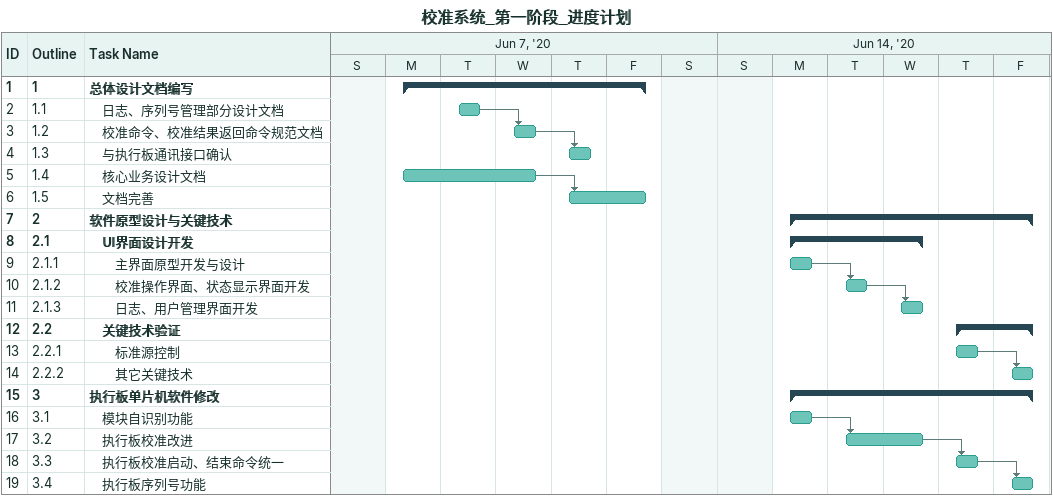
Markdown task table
校准系统_第一阶段_进度计划

| ID | WBS | Task | Start | Finish | Predecessors |
|---|---|---|---|---|---|
| 1 | 1 | **总体设计文档编写** | 2020-06-08 | 2020-06-12 |  |
| 2 | 1.1 | 日志、序列号管理部分设计文档 | 2020-06-09 | 2020-06-09 |  |
| 3 | 1.2 | 校准命令、校准结果返回命令规范文档 | 2020-06-10 | 2020-06-10 | 2 |
| 4 | 1.3 | 与执行板通讯接口确认 | 2020-06-11 | 2020-06-11 | 3 |
| 5 | 1.4 | 核心业务设计文档 | 2020-06-08 | 2020-06-10 |  |
| 6 | 1.5 | 文档完善 | 2020-06-11 | 2020-06-12 | 5 |
| 7 | 2 | **软件原型设计与关键技术** | 2020-06-15 | 2020-06-19 |  |
| 8 | 2.1 | **UI界面设计开发** | 2020-06-15 | 2020-06-17 |  |
| 9 | 2.1.1 | 主界面原型开发与设计 | 2020-06-15 | 2020-06-15 |  |
| 10 | 2.1.2 | 校准操作界面、状态显示界面开发 | 2020-06-16 | 2020-06-16 | 9 |
| 11 | 2.1.3 | 日志、用户管理界面开发 | 2020-06-17 | 2020-06-17 | 10 |
| 12 | 2.2 | **关键技术验证** | 2020-06-18 | 2020-06-19 |  |
| 13 | 2.2.1 | 标准源控制 | 2020-06-18 | 2020-06-18 |  |
| 14 | 2.2.2 | 其它关键技术 | 2020-06-19 | 2020-06-19 | 13 |
| 15 | 3 | **执行板单片机软件修改** | 2020-06-15 | 2020-06-19 |  |
| 16 | 3.1 | 模块自识别功能 | 2020-06-15 | 2020-06-15 |  |
| 17 | 3.2 | 执行板校准改进 | 2020-06-16 | 2020-06-17 | 16 |
| 18 | 3.3 | 执行板校准启动、结束命令统一 | 2020-06-18 | 2020-06-18 | 17 |
| 19 | 3.4 | 执行板序列号功能 | 2020-06-19 | 2020-06-19 | 18 |
